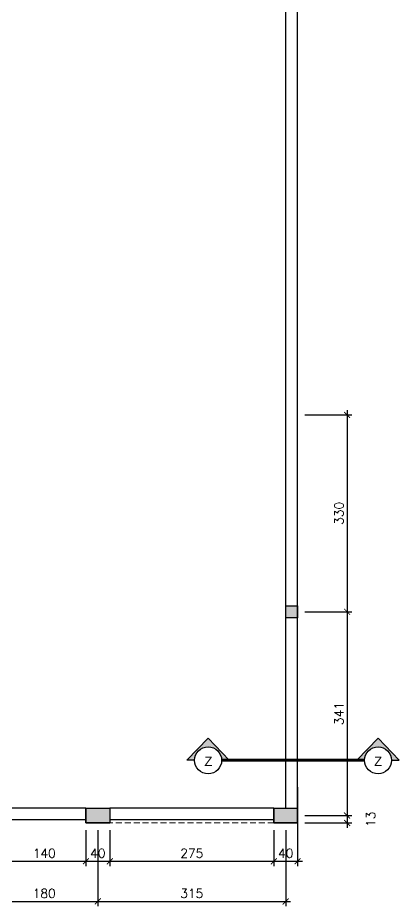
# Model space of a CAD drawing. Header units: centimetres. Extents: x -10658 to 14823, y -5448 to 3597.
# Drawn here: x -7904 to -7264, y -5239 to -3750 of the extents above; entities that cross this region are included whole.
import ezdxf
from ezdxf.enums import TextEntityAlignment as Align

# ---------------------------------------------------------------- set-up
doc = ezdxf.new("R2010")
doc.units = ezdxf.units.CM
doc.header["$LTSCALE"] = 100
doc.header["$MEASUREMENT"] = 0
doc.header["$PDMODE"] = 35
doc.linetypes.add('$0$HIDDEN', pattern=[0.375, 0.25, -0.125])
doc.linetypes.add('DASHDOT', pattern=[1, 0.5, -0.25, 0, -0.25])
for name, color, linetype in [('DIM IN', 1, 'Continuous'), ('WALL SECT LINE', 6, 'DASHDOT'), ('WALL-01', 7, 'Continuous'), ('WALL-03', 2, 'Continuous')]:
    doc.layers.add(name, color=color, linetype=linetype)
doc.styles.add('22', font='romans.shx')
doc.styles.add('ART', font='arial.ttf')
doc.dimstyles.new('100', dxfattribs={"dimtxt": 15, "dimasz": 10, "dimexe": 8, "dimexo": 12, "dimgap": 6, "dimtad": 1, "dimdec": 0, "dimzin": 0, "dimdsep": 46, "dimtxsty": '22', "dimblk": 'ARCHTICK', "dimcen": 30, "dimdle": 8, "dimclrd": 1, "dimclre": 1, "dimclrt": 2, "dimadec": 0, "dimazin": 0, "dimtfac": 1, "dimtdec": 0, "dimtmove": 2, "dimatfit": 3, "dimldrblk": 'OBLIQUE', "dimfxl": 100, "dimtolj": 1, "dimtzin": 0, "dimarcsym": 0})

# ---------------------------------------------------------------- blocks, each defined once
blk = doc.blocks.new('_ARCHTICK')
at = {"color": 0, "linetype": 'ByBlock', "const_width": 0.15}
blk.add_lwpolyline([(-0.5, -0.5), (0.5, 0.5)], dxfattribs=at)
blk = doc.blocks.new('*D60')
at = {"layer": 'Defpoints', "color": 0, "transparency": 16777216}
for p in [(-7434.312676094909, -4415.57122930589), (-7434.312676094869, -4745.57122930589), (-7351.369376563507, -4745.57122930589)]:
    blk.add_point(p, dxfattribs=at)
at = {"layer": 'DIM IN', "color": 1, "lineweight": -2, "transparency": 16777216}
for p, q in [((-7351.369376563507, -4407.57122930589), (-7351.369376563507, -4753.57122930589)), ((-7422.312676094909, -4415.57122930589), (-7343.369376563507, -4415.57122930589)), ((-7422.312676094869, -4745.57122930589), (-7343.369376563507, -4745.57122930589))]:
    blk.add_line(p, q, dxfattribs=at)
at = {"layer": 'DIM IN', "color": 1, "lineweight": -2, "transparency": 16777216, "xscale": 10, "yscale": 10, "zscale": 10}
for p, rotation in [((-7351.369376563507, -4415.57122930589), 90), ((-7351.369376563507, -4745.57122930589), 270)]:
    blk.add_blockref('_ARCHTICK', p, dxfattribs=dict(at, rotation=rotation))
at = {"layer": 'DIM IN', "color": 2, "transparency": 16777216, "insert": (-7364.869376563506, -4580.571229305887), "char_height": 15, "attachment_point": 5, "rotation": 90, "style": '22'}
blk.add_mtext('\\A1;330', dxfattribs=at)
blk = doc.blocks.new('_OBLIQUE')
at = {"color": 0, "linetype": 'ByBlock'}
blk.add_line((-0.5, -0.5), (0.5, 0.5), dxfattribs=at)
blk = doc.blocks.new('*D61')
at = {"layer": 'Defpoints', "color": 0, "transparency": 16777216}
for p in [(-7434.312676094869, -4745.57122930589), (-7434.312676094869, -5087.071229305659), (-7351.369376563507, -5087.071229305659)]:
    blk.add_point(p, dxfattribs=at)
at = {"layer": 'DIM IN', "color": 1, "lineweight": -2, "transparency": 16777216}
for p, q in [((-7422.312676094869, -4745.57122930589), (-7343.369376563507, -4745.57122930589)), ((-7351.369376563507, -4737.57122930589), (-7351.369376563507, -5095.071229305659)), ((-7422.312676094869, -5087.071229305659), (-7343.369376563507, -5087.071229305659))]:
    blk.add_line(p, q, dxfattribs=at)
at = {"layer": 'DIM IN', "color": 1, "lineweight": -2, "transparency": 16777216, "xscale": 10, "yscale": 10, "zscale": 10}
for p, rotation in [((-7351.369376563507, -4745.57122930589), 90), ((-7351.369376563507, -5087.071229305659), 270)]:
    blk.add_blockref('_ARCHTICK', p, dxfattribs=dict(at, rotation=rotation))
at = {"layer": 'DIM IN', "color": 2, "transparency": 16777216, "insert": (-7364.869376563506, -4916.321229305771), "char_height": 15, "attachment_point": 5, "rotation": 90, "style": '22'}
blk.add_mtext('\\A1;341', dxfattribs=at)
blk = doc.blocks.new('*D62')
at = {"layer": 'Defpoints', "color": 0, "transparency": 16777216}
for p in [(-7434.312676094869, -5087.071229305659), (-7434.312676094869, -5099.571229305659), (-7351.369376563507, -5099.571229305659)]:
    blk.add_point(p, dxfattribs=at)
at = {"layer": 'DIM IN', "color": 1, "lineweight": -2, "transparency": 16777216}
for p, q in [((-7422.312676094869, -5087.071229305659), (-7343.369376563507, -5087.071229305659)), ((-7351.369376563507, -5079.071229305659), (-7351.369376563507, -5107.571229305659)), ((-7422.312676094869, -5099.571229305659), (-7343.369376563507, -5099.571229305659))]:
    blk.add_line(p, q, dxfattribs=at)
at = {"layer": 'DIM IN', "color": 1, "lineweight": -2, "transparency": 16777216, "xscale": 10, "yscale": 10, "zscale": 10}
for p, rotation in [((-7351.369376563507, -5087.071229305659), 90), ((-7351.369376563507, -5099.571229305659), 270)]:
    blk.add_blockref('_ARCHTICK', p, dxfattribs=dict(at, rotation=rotation))
at = {"layer": 'DIM IN', "color": 2, "transparency": 16777216, "insert": (-7311.869376563506, -5093.321229305656), "char_height": 15, "attachment_point": 5, "rotation": 90, "style": '22'}
blk.add_mtext('\\A1;13', dxfattribs=at)
blk = doc.blocks.new('*D15')
at = {"layer": 'Defpoints', "color": 0, "transparency": 16777216}
for p in [(-7928.936957769596, -5099.571229305657), (-7789.21344570149, -5099.571229305657), (-7789.21344570149, -5163.84484768844)]:
    blk.add_point(p, dxfattribs=at)
at = {"layer": 'DIM IN', "color": 1, "lineweight": -2, "transparency": 16777216}
for p, q in [((-7928.936957769596, -5111.571229305657), (-7928.936957769596, -5171.84484768844)), ((-7789.21344570149, -5111.571229305657), (-7789.21344570149, -5171.84484768844)), ((-7936.936957769596, -5163.84484768844), (-7781.21344570149, -5163.84484768844))]:
    blk.add_line(p, q, dxfattribs=at)
at = {"layer": 'DIM IN', "color": 1, "lineweight": -2, "transparency": 16777216, "xscale": 10, "yscale": 10, "zscale": 10, "rotation": 180}
blk.add_blockref('_ARCHTICK', (-7928.936957769596, -5163.84484768844), dxfattribs=at)
at = {"layer": 'DIM IN', "color": 1, "lineweight": -2, "transparency": 16777216, "xscale": 10, "yscale": 10, "zscale": 10}
blk.add_blockref('_ARCHTICK', (-7789.21344570149, -5163.84484768844), dxfattribs=at)
at = {"layer": 'DIM IN', "color": 2, "transparency": 16777216, "insert": (-7859.075201735543, -5150.34484768844), "char_height": 15, "attachment_point": 5, "style": '22'}
blk.add_mtext('\\A1;140', dxfattribs=at)
blk = doc.blocks.new('*D16')
at = {"layer": 'Defpoints', "color": 0, "transparency": 16777216}
for p in [(-7789.21344570149, -5099.571229305657), (-7749.376617757727, -5099.571229305657), (-7749.376617757727, -5163.84484768844)]:
    blk.add_point(p, dxfattribs=at)
at = {"layer": 'DIM IN', "color": 1, "lineweight": -2, "transparency": 16777216}
for p, q in [((-7789.21344570149, -5111.571229305657), (-7789.21344570149, -5171.84484768844)), ((-7749.376617757727, -5111.571229305657), (-7749.376617757727, -5171.84484768844)), ((-7797.21344570149, -5163.84484768844), (-7741.376617757727, -5163.84484768844))]:
    blk.add_line(p, q, dxfattribs=at)
at = {"layer": 'DIM IN', "color": 1, "lineweight": -2, "transparency": 16777216, "xscale": 10, "yscale": 10, "zscale": 10, "rotation": 180}
blk.add_blockref('_ARCHTICK', (-7789.21344570149, -5163.84484768844), dxfattribs=at)
at = {"layer": 'DIM IN', "color": 1, "lineweight": -2, "transparency": 16777216, "xscale": 10, "yscale": 10, "zscale": 10}
blk.add_blockref('_ARCHTICK', (-7749.376617757727, -5163.84484768844), dxfattribs=at)
at = {"layer": 'DIM IN', "color": 2, "transparency": 16777216, "insert": (-7769.295031729609, -5150.34484768844), "char_height": 15, "attachment_point": 5, "style": '22'}
blk.add_mtext('\\A1;40', dxfattribs=at)
blk = doc.blocks.new('*D17')
at = {"layer": 'Defpoints', "color": 0, "transparency": 16777216}
for p in [(-7749.376617757727, -5099.571229305657), (-7474.149504038629, -5099.571229305657), (-7474.149504038629, -5163.84484768844)]:
    blk.add_point(p, dxfattribs=at)
at = {"layer": 'DIM IN', "color": 1, "lineweight": -2, "transparency": 16777216}
for p, q in [((-7749.376617757727, -5111.571229305657), (-7749.376617757727, -5171.84484768844)), ((-7474.149504038629, -5111.571229305657), (-7474.149504038629, -5171.84484768844)), ((-7757.376617757727, -5163.84484768844), (-7466.149504038629, -5163.84484768844))]:
    blk.add_line(p, q, dxfattribs=at)
at = {"layer": 'DIM IN', "color": 1, "lineweight": -2, "transparency": 16777216, "xscale": 10, "yscale": 10, "zscale": 10, "rotation": 180}
blk.add_blockref('_ARCHTICK', (-7749.376617757727, -5163.84484768844), dxfattribs=at)
at = {"layer": 'DIM IN', "color": 1, "lineweight": -2, "transparency": 16777216, "xscale": 10, "yscale": 10, "zscale": 10}
blk.add_blockref('_ARCHTICK', (-7474.149504038629, -5163.84484768844), dxfattribs=at)
at = {"layer": 'DIM IN', "color": 2, "transparency": 16777216, "insert": (-7611.763060898178, -5150.34484768844), "char_height": 15, "attachment_point": 5, "style": '22'}
blk.add_mtext('\\A1;275', dxfattribs=at)
blk = doc.blocks.new('*D18')
at = {"layer": 'Defpoints', "color": 0, "transparency": 16777216}
for p in [(-7434.312676094865, -5027.441273305227), (-7474.149504038629, -5099.571229305657), (-7434.312676094865, -5163.84484768844)]:
    blk.add_point(p, dxfattribs=at)
at = {"layer": 'DIM IN', "color": 1, "lineweight": -2, "transparency": 16777216}
for p, q in [((-7434.312676094865, -5039.441273305227), (-7434.312676094865, -5171.84484768844)), ((-7474.149504038629, -5111.571229305657), (-7474.149504038629, -5171.84484768844)), ((-7482.149504038629, -5163.84484768844), (-7426.312676094865, -5163.84484768844))]:
    blk.add_line(p, q, dxfattribs=at)
at = {"layer": 'DIM IN', "color": 1, "lineweight": -2, "transparency": 16777216, "xscale": 10, "yscale": 10, "zscale": 10, "rotation": 180}
blk.add_blockref('_ARCHTICK', (-7474.149504038629, -5163.84484768844), dxfattribs=at)
at = {"layer": 'DIM IN', "color": 1, "lineweight": -2, "transparency": 16777216, "xscale": 10, "yscale": 10, "zscale": 10}
blk.add_blockref('_ARCHTICK', (-7434.312676094865, -5163.84484768844), dxfattribs=at)
at = {"layer": 'DIM IN', "color": 2, "transparency": 16777216, "insert": (-7454.231090066747, -5150.34484768844), "char_height": 15, "attachment_point": 5, "style": '22'}
blk.add_mtext('\\A1;40', dxfattribs=at)
blk = doc.blocks.new('*D29')
at = {"layer": 'Defpoints', "color": 0, "transparency": 16777216}
for p in [(-7948.936957769596, -5099.571229305657), (-7769.295031729608, -5099.571229305657), (-7769.295031729608, -5231.110614350848)]:
    blk.add_point(p, dxfattribs=at)
at = {"layer": 'WALL-03', "color": 1, "lineweight": -2, "transparency": 16777216}
for p, q in [((-7948.936957769596, -5111.571229305657), (-7948.936957769596, -5239.110614350848)), ((-7769.295031729608, -5111.571229305657), (-7769.295031729608, -5239.110614350848)), ((-7956.936957769596, -5231.110614350848), (-7761.295031729608, -5231.110614350848))]:
    blk.add_line(p, q, dxfattribs=at)
at = {"layer": 'WALL-03', "color": 1, "lineweight": -2, "transparency": 16777216, "xscale": 10, "yscale": 10, "zscale": 10, "rotation": 180}
blk.add_blockref('_ARCHTICK', (-7948.936957769596, -5231.110614350848), dxfattribs=at)
at = {"layer": 'WALL-03', "color": 1, "lineweight": -2, "transparency": 16777216, "xscale": 10, "yscale": 10, "zscale": 10}
blk.add_blockref('_ARCHTICK', (-7769.295031729608, -5231.110614350848), dxfattribs=at)
at = {"layer": 'WALL-03', "color": 2, "transparency": 16777216, "insert": (-7859.115994749602, -5217.610614350848), "char_height": 15, "attachment_point": 5, "style": '22'}
blk.add_mtext('\\A1;180', dxfattribs=at)
blk = doc.blocks.new('*D30')
at = {"layer": 'Defpoints', "color": 0, "transparency": 16777216}
for p in [(-7769.295031729609, -5099.571229305657), (-7454.231090066748, -5099.571229305657), (-7454.231090066748, -5231.110614350848)]:
    blk.add_point(p, dxfattribs=at)
at = {"layer": 'WALL-03', "color": 1, "lineweight": -2, "transparency": 16777216}
for p, q in [((-7769.295031729609, -5111.571229305657), (-7769.295031729609, -5239.110614350848)), ((-7454.231090066748, -5111.571229305657), (-7454.231090066748, -5239.110614350848)), ((-7777.295031729609, -5231.110614350848), (-7446.231090066748, -5231.110614350848))]:
    blk.add_line(p, q, dxfattribs=at)
at = {"layer": 'WALL-03', "color": 1, "lineweight": -2, "transparency": 16777216, "xscale": 10, "yscale": 10, "zscale": 10, "rotation": 180}
blk.add_blockref('_ARCHTICK', (-7769.295031729609, -5231.110614350848), dxfattribs=at)
at = {"layer": 'WALL-03', "color": 1, "lineweight": -2, "transparency": 16777216, "xscale": 10, "yscale": 10, "zscale": 10}
blk.add_blockref('_ARCHTICK', (-7454.231090066748, -5231.110614350848), dxfattribs=at)
at = {"layer": 'WALL-03', "color": 2, "transparency": 16777216, "insert": (-7611.763060898178, -5217.610614350848), "char_height": 15, "attachment_point": 5, "style": '22'}
blk.add_mtext('\\A1;315', dxfattribs=at)

msp = doc.modelspace()

# ---------------------------------------------------------------- hatches: boundary and pattern name
at = {"layer": 'WALL SECT LINE'}
h = msp.add_hatch(color=251, dxfattribs=at)
edge = h.paths.add_edge_path()
edge.add_line((-7619.89345892876, -4994.488241154058), (-7607.062689504433, -4994.488241154058))
edge.add_ellipse((-7584.395220529135, -4994.488241154058), major_axis=(16.02832102472557, 16.02832102472554), ratio=0.9999999999999887, start_angle=-45.000000000000284, end_angle=134.9999999999997, ccw=False)
edge.add_line((-7561.727751553837, -4994.488241154058), (-7548.89698212951, -4994.488241154058))
edge.add_line((-7548.89698212951, -4994.488241154058), (-7584.395220529135, -4957.395409214133))
edge.add_line((-7584.395220529135, -4957.395409214599), (-7619.89345892876, -4994.488241154523))
h = msp.add_hatch(color=251, dxfattribs=at)
edge = h.paths.add_edge_path()
edge.add_line((-7263.938925980437, -4994.488241154058), (-7276.769695404764, -4994.488241154058))
edge.add_ellipse((-7299.437164380062, -4994.488241154058), major_axis=(-16.02832102472556, 16.02832102472555), ratio=0.9999999999999887, start_angle=225.0000000000003, end_angle=405.0000000000003)
edge.add_line((-7322.10463335536, -4994.488241154058), (-7334.935402779687, -4994.488241154058))
edge.add_line((-7334.935402779687, -4994.488241154058), (-7299.437164380062, -4957.395409214133))
edge.add_line((-7299.437164380062, -4957.395409214599), (-7263.938925980437, -4994.488241154523))
at = {"layer": 'WALL-03'}
h = msp.add_hatch(color=6, dxfattribs=at)
h.dxf.hatch_style = 1
h.paths.add_polyline_path([(-7454.312676094865, -4735.571229305888), (-7434.312676094865, -4735.571229305888), (-7434.312676094865, -4755.571229305888), (-7454.312676094865, -4755.571229305888)])
h = msp.add_hatch(color=6, dxfattribs=at)
h.dxf.hatch_style = 1
h.paths.add_polyline_path([(-7454.312676094865, -4735.571229305888), (-7434.312676094865, -4735.571229305888), (-7434.312676094865, -4755.571229305888), (-7454.312676094865, -4755.571229305888)])
h = msp.add_hatch(color=6, dxfattribs=at)
h.dxf.hatch_style = 1
h.paths.add_polyline_path([(-7789.21344570149, -5074.571229305657), (-7749.376617757727, -5074.571229305657), (-7749.376617757727, -5099.571229305657), (-7789.21344570149, -5099.571229305657)])
h = msp.add_hatch(color=6, dxfattribs=at)
h.dxf.hatch_style = 1
h.paths.add_polyline_path([(-7789.21344570149, -5074.571229305657), (-7749.376617757727, -5074.571229305657), (-7749.376617757727, -5099.571229305657), (-7789.21344570149, -5099.571229305657)])
h = msp.add_hatch(color=6, dxfattribs=at)
h.dxf.hatch_style = 1
h.paths.add_polyline_path([(-7474.149504038629, -5074.571229305657), (-7434.312676094865, -5074.571229305657), (-7434.312676094865, -5099.571229305657), (-7474.149504038629, -5099.571229305657)])
h = msp.add_hatch(color=6, dxfattribs=at)
h.dxf.hatch_style = 1
h.paths.add_polyline_path([(-7474.149504038629, -5074.571229305657), (-7434.312676094865, -5074.571229305657), (-7434.312676094865, -5099.571229305657), (-7474.149504038629, -5099.571229305657)])

# ---------------------------------------------------------------- linework, layer by layer
at = {"layer": 'WALL SECT LINE', "color": 2, "linetype": 'Continuous'}
for points in [[(-7607.062689504433, -4994.488241154058), (-7619.89345892876, -4994.488241154058), (-7584.395220529135, -4957.395409214599), (-7548.89698212951, -4994.488241154058), (-7561.727751553837, -4994.488241154058)], [(-7276.769695404764, -4994.488241154058), (-7263.938925980437, -4994.488241154058), (-7299.437164380062, -4957.395409214599), (-7334.935402779687, -4994.488241154058), (-7322.10463335536, -4994.488241154058)]]:
    msp.add_lwpolyline(points, dxfattribs=at)
at = {"layer": 'WALL SECT LINE', "const_width": 5}
msp.add_lwpolyline([(-7322.104633354895, -4994.488241154058), (-7561.727751553837, -4994.488241154058)], dxfattribs=at)
at = {"layer": 'WALL SECT LINE', "color": 2, "linetype": 'Continuous'}
for centre in [(-7584.395220529135, -4994.488241154058), (-7299.437164380062, -4994.488241154058)]:
    msp.add_circle(centre, 22.66746897523649, dxfattribs=at)
at = {"layer": 'WALL-01', "color": 1, "linetype": '$0$HIDDEN', "lineweight": 5, "ltscale": 0.4}
msp.add_line((-7474.149504038629, -5099.571229305657), (-7749.376617757727, -5099.571229305657), dxfattribs=at)
at = {"layer": 'WALL-03'}
for p, q in [((-7434.312676094865, -5099.571229305657), (-7434.312676094866, -2051.571229305657)), ((-7454.312676094865, -5074.571229305657), (-7454.312676094866, -2071.571229305656)), ((-7789.376617757727, -5074.571229305657), (-7974.85537174148, -5074.571229305657)), ((-7474.149504038629, -5074.571229305657), (-7749.376617757727, -5074.571229305657)), ((-7789.376617757727, -5094.571229305657), (-7934.85537174148, -5094.571229305657)), ((-7474.149504038629, -5094.571229305657), (-7749.376617757727, -5094.571229305657))]:
    msp.add_line(p, q, dxfattribs=at)
at = {"layer": 'WALL-03', "color": 6}
for p, q in [((-7789.376617757727, -5074.571229305657), (-7749.376617757727, -5074.571229305657)), ((-7789.376617757727, -5074.571229305657), (-7789.376617757727, -5099.571229305657)), ((-7749.376617757727, -5074.571229305657), (-7749.376617757727, -5099.571229305657)), ((-7474.149504038629, -5074.571229305657), (-7454.312676094865, -5074.571229305657)), ((-7474.149504038629, -5074.571229305657), (-7474.149504038629, -5099.571229305657)), ((-7789.376617757727, -5099.571229305657), (-7749.376617757727, -5099.571229305657)), ((-7474.149504038629, -5099.571229305657), (-7434.312676094865, -5099.571229305657))]:
    msp.add_line(p, q, dxfattribs=at)
for points in [[(-7454.312676094865, -4735.571229305888), (-7434.312676094865, -4735.571229305888), (-7434.312676094865, -4755.571229305888), (-7454.312676094865, -4755.571229305888)], [(-7454.312676094865, -4735.571229305888), (-7434.312676094865, -4735.571229305888), (-7434.312676094865, -4755.571229305888), (-7454.312676094865, -4755.571229305888)], [(-7789.21344570149, -5074.571229305657), (-7749.376617757727, -5074.571229305657), (-7749.376617757727, -5099.571229305657), (-7789.21344570149, -5099.571229305657)], [(-7789.21344570149, -5074.571229305657), (-7749.376617757727, -5074.571229305657), (-7749.376617757727, -5099.571229305657), (-7789.21344570149, -5099.571229305657)], [(-7474.149504038629, -5074.571229305657), (-7434.312676094865, -5074.571229305657), (-7434.312676094865, -5099.571229305657), (-7474.149504038629, -5099.571229305657)], [(-7474.149504038629, -5074.571229305657), (-7434.312676094865, -5074.571229305657), (-7434.312676094865, -5099.571229305657), (-7474.149504038629, -5099.571229305657)]]:
    msp.add_lwpolyline(points, close=True, dxfattribs=at)

# ---------------------------------------------------------------- texts
at = {"layer": 'WALL SECT LINE', "color": 2, "style": 'ART'}
for p in [(-7583.944702693574, -4996.358968186481), (-7299.371993265893, -4996.358968186481)]:
    msp.add_text('Z', height=15.74999999999363, dxfattribs=at).set_placement(p, align=Align.MIDDLE_CENTER)

# ---------------------------------------------------------------- dimensions: what is measured, and where the dimension line sits
at = {"layer": 'DIM IN'}
for base, p1, p2, picture, middle in [((-7351.369376563507, -4745.57122930589), (-7434.312676094905, -4415.571229305888), (-7434.312676094865, -4745.571229305888), '*D60', (-7364.869376563506, -4580.571229305887)), ((-7351.369376563507, -5087.071229305659), (-7434.312676094865, -4745.571229305888), (-7434.312676094865, -5087.071229305657), '*D61', (-7364.869376563506, -4916.321229305771)), ((-7351.369376563507, -5099.571229305659), (-7434.312676094865, -5087.071229305657), (-7434.312676094865, -5099.571229305657), '*D62', (-7311.869376563506, -5093.321229305656))]:
    dim = msp.add_linear_dim(base=base, p1=p1, p2=p2, angle=90, dimstyle='100', override={"dimfxl": 0.075}, dxfattribs=at)
    dim.commit()
    dim.dimension.update_dxf_attribs({"geometry": picture, "text_midpoint": middle})
for base, p1, p2, picture, middle in [((-7434.312676094865, -5163.84484768844), (-7474.149504038629, -5099.571229305657), (-7434.312676094865, -5027.441273305227), '*D18', (-7454.231090066747, -5150.34484768844)), ((-7789.21344570149, -5163.84484768844), (-7928.936957769596, -5099.571229305657), (-7789.21344570149, -5099.571229305657), '*D15', (-7859.075201735543, -5150.34484768844)), ((-7749.376617757727, -5163.84484768844), (-7789.21344570149, -5099.571229305657), (-7749.376617757727, -5099.571229305657), '*D16', (-7769.295031729609, -5150.34484768844)), ((-7474.149504038629, -5163.84484768844), (-7749.376617757727, -5099.571229305657), (-7474.149504038629, -5099.571229305657), '*D17', (-7611.763060898178, -5150.34484768844))]:
    dim = msp.add_linear_dim(base=base, p1=p1, p2=p2, dimstyle='100', override={"dimfxl": 0.075}, dxfattribs=at)
    dim.commit()
    dim.dimension.update_dxf_attribs({"geometry": picture, "text_midpoint": middle})
at = {"layer": 'WALL-03'}
for base, p1, p2, picture, middle in [((-7769.295031729608, -5231.110614350848), (-7948.936957769596, -5099.571229305657), (-7769.295031729608, -5099.571229305657), '*D29', (-7859.115994749602, -5217.610614350848)), ((-7454.231090066748, -5231.110614350848), (-7769.295031729609, -5099.571229305657), (-7454.231090066748, -5099.571229305657), '*D30', (-7611.763060898178, -5217.610614350848))]:
    dim = msp.add_linear_dim(base=base, p1=p1, p2=p2, dimstyle='100', override={"dimfxl": 0.075}, dxfattribs=at)
    dim.commit()
    dim.dimension.update_dxf_attribs({"geometry": picture, "text_midpoint": middle})

doc.saveas('drawing.dxf')
